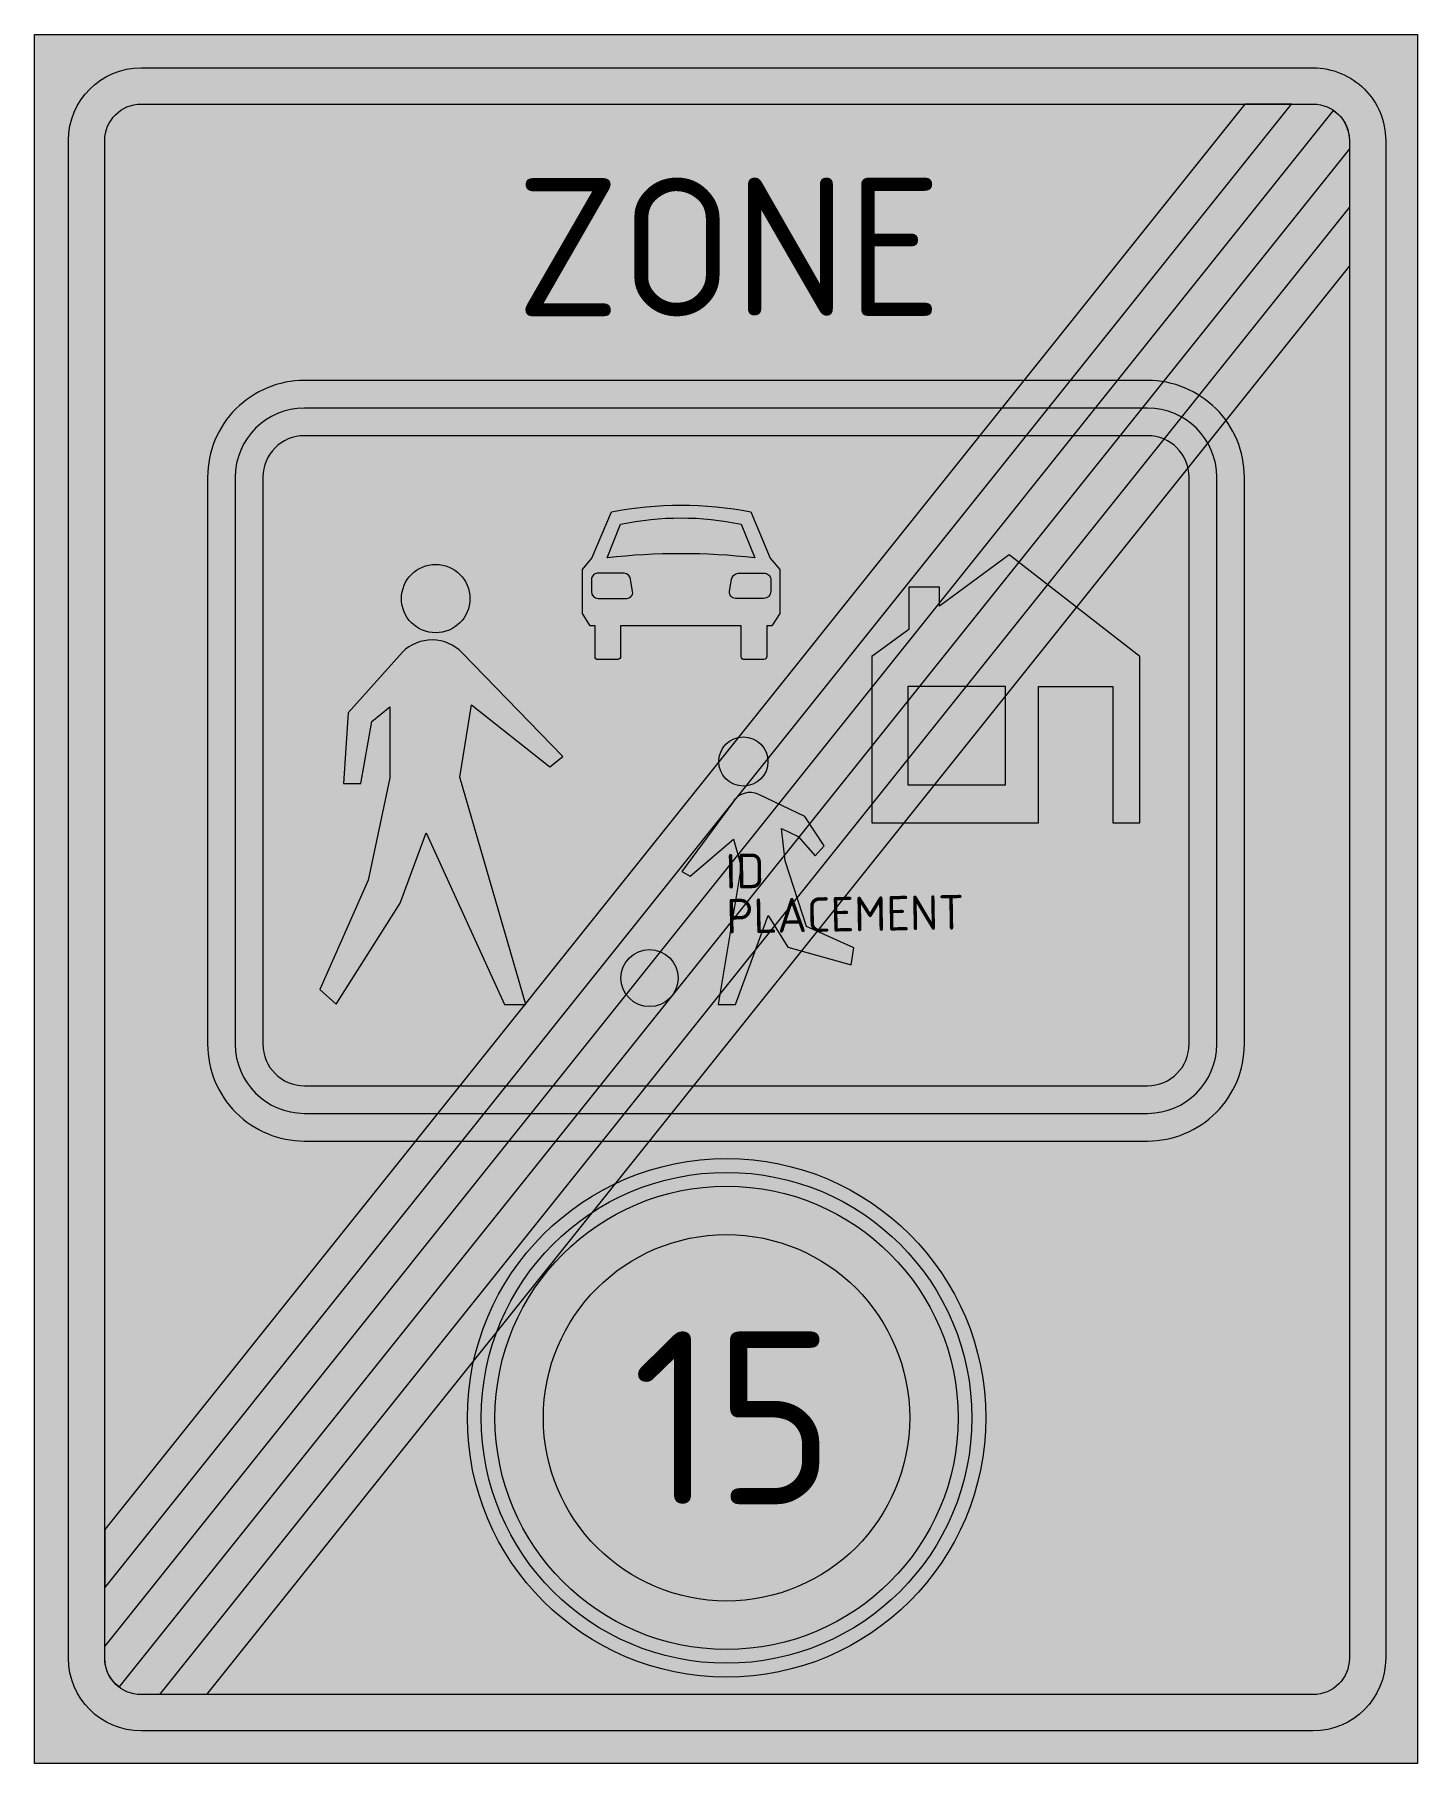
# Model space of a CAD drawing. Extents: x -5 to 5, y -6.3 to 6.3.
import ezdxf
from ezdxf.enums import TextEntityAlignment as Align

# ---------------------------------------------------------------- set-up
doc = ezdxf.new("R2010")
doc.units = 0
doc.styles.add('NLCS-ISO', font='NLCS-ISO.ttf', dxfattribs={"height": 0.25})
doc.styles.add('NLCS-RVV-M200-T25', font='NLCS-RVV.ttf')

msp = doc.modelspace()

# ---------------------------------------------------------------- hatches: boundary and pattern name
at = {"true_color": 0xf1f0ea}
h = msp.add_hatch(color=7, dxfattribs=at)
h.dxf.hatch_style = 1
h.paths.add_polyline_path([(5.001768961527112, 6.250889384204584), (-5.001768961527114, 6.250889384204584), (-5.001768961527114, 8.881784197001252e-16), (-4.756152544450599, 0), (-4.756152544450599, 5.485527994283396, -0.4142135623730949), (-4.2311525444506, 6.010527994283397), (4.247025125274812, 6.010527994283406, -0.4142135623730961), (4.77202512527481, 5.485527994283407), (4.772025125274808, 0), (5.001768961527114, 0)])
at = {"true_color": 0x2a292a}
h = msp.add_hatch(color=250, dxfattribs=at)
h.dxf.hatch_style = 1
h.paths.add_polyline_path([(-4.493652544450599, 5.485527994283398, -0.4142135623730969), (-4.2311525444506, 5.748027994283399), (4.247025125274812, 5.748027994283408, -0.4142135623730954), (4.509525125274811, 5.485527994283407), (4.509525125274809, 0), (4.77202512527481, 0), (4.772025125274808, 5.485527994283407, 0.4142135623730964), (4.247025125274812, 6.010527994283407), (-4.231152544450601, 6.010527994283397, 0.4142135623730949), (-4.756152544450599, 5.485527994283396), (-4.756152544450599, 0), (-4.493652544450599, 0)])
h = msp.add_hatch(color=250, dxfattribs=at)
h.dxf.hatch_style = 1
edge = h.paths.add_edge_path()
edge.add_line((-4.493652544450597, -5.40439625985604), (4.39410572173604, 5.702952804607825))
edge.add_arc((4.247025125274814, 5.485527994283407), 0.2624999999999983, -3.979039320256561e-13, 55.92296614211352, ccw=False)
edge.add_line((4.509525125274813, 5.485527994283405), (4.509525125274809, 5.424232791238669))
edge.add_line((4.509525125274809, 5.424232791238669), (-4.390997407085635, -5.699068232729271))
edge.add_arc((-4.2311525444506, -5.490847508762644), 0.2624999999999997, 180, 232.4876218789047, ccw=False)
edge.add_line((-4.493652544450599, -5.490847508762644), (-4.493652544450597, -5.40439625985604))
h = msp.add_hatch(color=250, dxfattribs=at)
h.dxf.hatch_style = 1
h.paths.add_polyline_path([(-4.493652544450599, -4.981432493954282), (4.091730933876278, 5.748027994283406), (3.753288368969613, 5.748027994283406), (-4.493652544450597, -4.558468728052523)])
at = {"true_color": 0xf1f0ea}
h = msp.add_hatch(color=7, dxfattribs=at)
h.dxf.hatch_style = 1
h.paths.add_polyline_path([(4.509525125274811, 5.485527994283405, 0.4142135623730952), (4.247025125274812, 5.748027994283406), (-4.231152544450602, 5.748027994283397, 0.4142135623730945), (-4.493652544450599, 5.485527994283398), (-4.493652544450599, -0.002659757239621641), (-3.75, -0.002659757239620753), (-3.75, 3.050000000000001, -0.4142135623730951), (-3.050000000000001, 3.75), (3.05, 3.75, -0.4142135623730958), (3.750000000000002, 3.050000000000001), (3.749999999999998, -0.002659757239620753), (4.509525125274811, -0.002659757239621641)])
at = {"true_color": 0x2a292a}
h = msp.add_hatch(color=250, dxfattribs=at)
h.dxf.hatch_style = 1
h.paths.add_polyline_path([(-4.095987445354437, -5.753347508762644), (4.509525125274813, 5.001269025336917), (4.509525125274813, 4.578305259435158), (-3.757544880447782, -5.753347508762644)])
at = {"true_color": 0x8e9291}
h = msp.add_hatch(color=252, dxfattribs=at)
h.dxf.hatch_style = 1
h.paths.add_polyline_path([(-3.75, 3.050000000000002), (-3.75, 1.000000000000001), (-3.55, 1), (-3.55, 3.050000000000001, -0.414213562373095), (-3.05, 3.550000000000001), (3.050000000000001, 3.550000000000001, -0.414213562373095), (3.550000000000001, 3.050000000000001), (3.550000000000001, 0.9999999999999999), (3.75, 0.9999999999999999), (3.75, 3.050000000000001, 0.4142135623730951), (3.05, 3.750000000000001), (-3.050000000000001, 3.750000000000001, 0.4142135623730948)])
at = {"true_color": 0xf1f0ea}
h = msp.add_hatch(color=7, dxfattribs=at)
h.dxf.hatch_style = 1
h.paths.add_polyline_path([(-3.55, 3.050000000000001), (-3.55, 1.000000000000001), (-3.35, 1), (-3.35, 3.050000000000001, -0.4142135623730949), (-3.05, 3.350000000000001), (3.05, 3.35, -0.4142135623730951), (3.35, 3.050000000000001), (3.350000000000001, 0.9999999999999999), (3.550000000000001, 0.9999999999999999), (3.550000000000001, 3.050000000000001, 0.414213562373095), (3.050000000000001, 3.550000000000001), (-3.05, 3.550000000000001, 0.414213562373095)])
at = {"true_color": 0x8e9291}
h = msp.add_hatch(color=252, dxfattribs=at)
h.dxf.hatch_style = 1
h.paths.add_polyline_path([(-2.169614439448847, 0.4776763404157637), (-2.356090179526436, -0.02962920992340445), (-2.821063027973966, -0.7607277135723721), (-2.937946184414093, -0.653802629997373), (-2.587364899030038, 0.1369681867019287), (-2.430740384218944, 0.8755381943557768), (-2.4307672736382, 1.390281140164746), (-2.562553771157054, 1.283343066450425), (-2.642101440709884, 0.8357416273641188), (-2.766436267689373, 0.8357351322944581), (-2.734144746224289, 1.345501516448039), (-2.341260376846821, 1.785672185691026, -0.2097034331784739), (-2.11236506555515, 1.872915280982339), (-2.110222095391467, 1.925142147714445, -0.4022526944883459), (-2.347503388877086, 2.172359217143808, -1), (-1.852653205238115, 2.172359217143808, -0.02537176992710871), (-1.853925759477594, 2.14729720795052), (-1.038248367408972, 2.06424905212098), (-1.038264994639305, 2.38254337603812), (-0.9711337363390147, 2.464607059435814), (-0.8294026899739069, 2.800322544376927, -0.04669139974490909), (-0.3246035342843712, 2.847591696639533), (-0.3246035342843712, 3.35), (-3.05, 3.350000000000001, 0.4142135623730948), (-3.35, 3.050000000000001), (-3.35, -1.05, 0.4142135623730949), (-3.05, -1.35), (-2.169614439448847, -1.35)])
h = msp.add_hatch(color=252, dxfattribs=at)
h.dxf.hatch_style = 1
h.paths.add_polyline_path([(3.35, 3.050000000000001, 0.4142135623730943), (3.050000000000001, 3.35), (-0.3246035342843712, 3.350000000000001), (-0.3246035342843712, 2.847591696639533, -0.04669139974490898), (0.1802005571929648, 2.800375284575147), (0.3194674340087982, 2.464674478554899), (0.3891065090647716, 2.382617939839545), (0.3891231362951046, 2.064323615922405), (1.055557047677197, 1.753521361159068), (1.321640314126509, 1.949983883387969), (1.321624336508857, 2.255842700928335), (1.545422977714289, 2.255854391842298), (1.545430251896311, 2.116605051925978), (2.047708087725399, 2.489635772142453), (2.992703365676005, 1.753622554851818), (2.992766238563468, 0.5500496923531738), (2.798796623231694, 0.5500395596639319), (2.798745051702014, 1.537271037425558), (2.26162021809368, 1.537242978809192), (2.26167178962336, 0.5500115010475656), (3.262132034355964, -1.262132034355965, 0.1989123673796583), (3.35, -1.05)])
at = {"true_color": 0xf1f0ea}
h = msp.add_hatch(color=7, dxfattribs=at)
h.dxf.hatch_style = 1
edge = h.paths.add_edge_path(flags=16)
edge.add_arc((-0.9283969288294234, 2.310120862952795), 0.04530469227802442, 84.27183765044863, 176.4551015370785)
edge.add_line((-0.973614937498672, 2.31292208311447), (-0.973610260710231, 2.223394531916999))
edge.add_arc((-0.923297844913531, 2.223977816268448), 0.05031579676338915, 180.6642144676129, 269.3534277726726)
edge.add_line((-0.9238656372809864, 2.17366522325475), (-0.7174706339665633, 2.173676005028102))
edge.add_arc((-0.7174728715393393, 2.216509760252233), 0.04283375528257534, 270.0029930477874, 369.2705361460268)
edge.add_line((-0.6751985812441568, 2.223410120507043), (-0.6901177709694277, 2.312936892592154))
edge.add_arc((-0.7401042998510761, 2.30460688704494), 0.05067585284977909, 9.461114839450124, 86.91026982475263)
edge.add_line((-0.7373728798883139, 2.35520907481424), (-0.9238751203575477, 2.355199332209748))
edge = h.paths.add_edge_path(flags=16)
edge.add_arc((0.2792358919526912, 2.310183947926545), 0.04530469227802388, 3.550884558497728, 95.73414844512689, ccw=False)
edge.add_line((0.3244536077118578, 2.312989892318305), (0.3244582845002988, 2.223462341120833))
edge.add_arc((0.2741458080383472, 2.224040368974961), 0.05031579676338813, 270.6525583229034, 359.3417716279638, ccw=False)
edge.add_line((0.2747188569153556, 2.173727835557142), (0.06832385360093163, 2.17371705378379))
edge.add_arc((0.06832161602815479, 2.216550809007921), 0.04283375528257534, 170.7354499495497, 270.00299304778855, ccw=False)
edge.add_line((0.02604660503422451, 2.22344675253079), (0.04095644118261443, 2.312975082840621))
edge.add_arc((0.09094384008608003, 2.304650299785297), 0.05067585284977859, 93.09571627082471, 170.5448712561271, ccw=False)
edge.add_line((0.08820713336955865, 2.355252201907649), (0.2747093738387933, 2.355261944512141))
edge = h.paths.add_edge_path(flags=16)
edge.add_arc((-0.3255850235564113, -2.285254906507099), 4.782224113196658, 83.59911419872202, 96.40687189685454)
edge.add_line((-0.8592244273704264, 2.467102030375544), (-0.7622624681814845, 2.710798500242217))
edge.add_arc((-0.3257360500369266, 0.6058382308268956), 2.149747205965189, 78.29006329254321, 101.71592280303338, ccw=False)
edge.add_line((0.110570445629123, 2.710844095758096), (0.20755786498371, 2.467157757523526))
edge = h.paths.add_edge_path()
edge.add_line((0.294622011977717, 1.974791127879994), (0.2946335728634288, 1.75348161162874))
edge.add_arc((0.2720959564936818, 1.753480434296598), 0.0225376164004981, -83.25765440080812, 0.002993047788095282, ccw=False)
edge.add_line((0.2747419792153503, 1.731098684660512), (0.1330035143448507, 1.731091280450241))
edge.add_arc((0.13300234514774, 1.753473168249609), 0.02238188782990647, 180.0029930477874, 270.00299304778935, ccw=False)
edge.add_line((0.1106204573483724, 1.753471999052499), (0.1106088964626606, 1.974781515303753))
edge.add_line((0.1106088964626606, 1.974781515303752), (-0.7622240173479469, 1.974735919787873))
edge.add_line((-0.7622240173479469, 1.974735919787873), (-0.762212456462235, 1.75342640353662))
edge.add_arc((-0.7847500728319821, 1.753425226204476), 0.0225376164004981, -83.25765440080568, 0.0029930477895163676, ccw=False)
edge.add_line((-0.7821040501103127, 1.731043476568391), (-0.9263316399349923, 1.73103594232987))
edge.add_arc((-0.9263326863341765, 1.751067114926126), 0.02003117262358771, 173.2636404963818, 270.00299304779077, ccw=False)
edge.add_line((-0.9462255719772905, 1.753416790960378), (-0.9462371328630024, 1.974726307211631))
edge.add_line((-0.9462371328630024, 1.974726307211631), (-0.9835335335992008, 1.974724358902161))
edge.add_line((-0.9835335335992008, 1.974724358902161), (-1.038248367408972, 2.064249052120981))
edge.add_line((-1.038248367408972, 2.064249052120981), (-1.038264994639305, 2.382543376038121))
edge.add_line((-1.038264994639305, 2.382543376038121), (-0.9711337363390147, 2.464607059435814))
edge.add_line((-0.9711337363390147, 2.464607059435814), (-0.8294026899739055, 2.800322544376928))
edge.add_arc((-0.3244614145953539, 0.1270008691411492), 2.720590831210446, 79.3098785949216, 100.69610750065488, ccw=False)
edge.add_line((0.1802005571929648, 2.800375284575148), (0.3194674340087973, 2.464674478554898))
edge.add_line((0.3194674340087973, 2.464674478554898), (0.3891065090647716, 2.382617939839545))
edge.add_line((0.3891065090647716, 2.382617939839545), (0.3891231362951046, 2.064323615922405))
edge.add_line((0.3891231362951046, 2.064323615922405), (0.3319184127139145, 1.974793076189465))
edge.add_line((0.3319184127139145, 1.974793076189465), (0.294622011977717, 1.974791127879994))
at = {"true_color": 0x8e9291}
h = msp.add_hatch(color=252, dxfattribs=at)
h.dxf.hatch_style = 1
edge = h.paths.add_edge_path()
edge.add_arc((-0.3255850235564113, -2.285254906507099), 4.782224113196658, 83.59911419872202, 96.40687189685454)
edge.add_line((-0.8592244273704264, 2.467102030375544), (-0.7622624681814845, 2.710798500242217))
edge.add_arc((-0.3257360500369266, 0.6058382308268956), 2.149747205965189, 78.29006329254321, 101.71592280303338, ccw=False)
edge.add_line((0.110570445629123, 2.710844095758096), (0.20755786498371, 2.467157757523526))
at = {"true_color": 0xf1f0ea}
h = msp.add_hatch(color=7, dxfattribs=at)
h.dxf.hatch_style = 1
edge = h.paths.add_edge_path()
edge.add_arc((-2.1000782970576, 2.172359217143808), 0.2474250918194854, 0, 360)
h = msp.add_hatch(color=7, dxfattribs=at)
h.dxf.hatch_style = 1
h.paths.add_polyline_path([(2.047708087725399, 2.489635772142453), (1.545430251896311, 2.116605051925978), (1.545422977714289, 2.255854391842298), (1.321624336508856, 2.255842700928335), (1.321640314126509, 1.949983883387969), (1.055557047677198, 1.753521361159068), (1.314194502810676, 1.537193486674372), (2.022907063951418, 1.537230508782869), (2.022944216088165, 0.8260288226879496), (2.26167178962336, 0.5500115010475656), (2.261620218093681, 1.537242978809192), (2.798745051702014, 1.537271037425557), (2.798796623231694, 0.5500395596639315), (2.992766238563467, 0.5500496923531738), (2.992703365676005, 1.753622554851818)])
at = {"true_color": 0x8e9291}
h = msp.add_hatch(color=252, dxfattribs=at)
h.dxf.hatch_style = 1
edge = h.paths.add_edge_path()
edge.add_arc((-0.9283969288294234, 2.310120862952795), 0.04530469227802442, 84.27183765044863, 176.4551015370785)
edge.add_line((-0.973614937498672, 2.31292208311447), (-0.973610260710231, 2.223394531916999))
edge.add_arc((-0.923297844913531, 2.223977816268448), 0.05031579676338915, 180.6642144676129, 269.3534277726726)
edge.add_line((-0.9238656372809864, 2.17366522325475), (-0.7174706339665633, 2.173676005028102))
edge.add_arc((-0.7174728715393393, 2.216509760252233), 0.04283375528257534, 270.0029930477874, 369.2705361460268)
edge.add_line((-0.6751985812441568, 2.223410120507043), (-0.6901177709694277, 2.312936892592154))
edge.add_arc((-0.7401042998510761, 2.30460688704494), 0.05067585284977909, 9.461114839450124, 86.91026982475263)
edge.add_line((-0.7373728798883139, 2.35520907481424), (-0.9238751203575477, 2.355199332209748))
h = msp.add_hatch(color=252, dxfattribs=at)
h.dxf.hatch_style = 1
edge = h.paths.add_edge_path()
edge.add_arc((0.2792358919526912, 2.310183947926545), 0.04530469227802388, 3.550884558497728, 95.73414844512689, ccw=False)
edge.add_line((0.3244536077118578, 2.312989892318305), (0.3244582845002988, 2.223462341120833))
edge.add_arc((0.2741458080383472, 2.224040368974961), 0.05031579676338813, 270.6525583229034, 359.3417716279638, ccw=False)
edge.add_line((0.2747188569153556, 2.173727835557142), (0.06832385360093163, 2.17371705378379))
edge.add_arc((0.06832161602815479, 2.216550809007921), 0.04283375528257534, 170.7354499495497, 270.00299304778855, ccw=False)
edge.add_line((0.02604660503422451, 2.22344675253079), (0.04095644118261443, 2.312975082840621))
edge.add_arc((0.09094384008608003, 2.304650299785297), 0.05067585284977859, 93.09571627082471, 170.5448712561271, ccw=False)
edge.add_line((0.08820713336955865, 2.355252201907649), (0.2747093738387933, 2.355261944512141))
h = msp.add_hatch(color=252, dxfattribs=at)
h.dxf.hatch_style = 1
edge = h.paths.add_edge_path()
edge.add_arc((0.1740967148527135, 0.6214328910625632), 0.1485120804233148, 94.79286489953631, 149.5877184370793, ccw=False)
edge.add_line((0.1616879738453205, 0.7694256651370853), (0.1538287979252542, 0.8182527865030379))
edge.add_arc((0.1255746550656904, 0.9937888066311172), 0.1777953625692585, 180, 279.1438569363068, ccw=False)
edge.add_arc((0.1255746550656909, 0.9937888066311172), 0.1777953625692585, 114.70898872087139, 180, ccw=False)
edge.add_line((0.05125448704217161, 1.155305689885129), (-0.3258075604426431, 1.974758717545813))
edge.add_line((-0.3258075604426431, 1.974758717545813), (-0.7622240173479469, 1.974735919787873))
edge.add_line((-0.7622240173479469, 1.974735919787873), (-0.762212456462235, 1.75342640353662))
edge.add_arc((-0.7847500728319816, 1.753425226204476), 0.02253761640049788, -83.25765440080772, 0.00299304778889109, ccw=False)
edge.add_line((-0.7821040501103131, 1.731043476568391), (-0.9263316399349923, 1.731035942329869))
edge.add_arc((-0.9263326863341756, 1.751067114926126), 0.02003117262358749, 173.2636404963813, 270.00299304778883, ccw=False)
edge.add_line((-0.9462255719772901, 1.753416790960378), (-0.9462371328630024, 1.974726307211631))
edge.add_line((-0.9462371328630024, 1.974726307211631), (-0.9835335335992008, 1.974724358902161))
edge.add_line((-0.9835335335992008, 1.974724358902161), (-1.038248367408972, 2.06424905212098))
edge.add_line((-1.038248367408972, 2.06424905212098), (-1.853925759477594, 2.14729720795052))
edge.add_arc((-2.1000782970576, 2.172359217143808), 0.2474250918194855, 267.65036050509, 354.18646588592935, ccw=False)
edge.add_line((-2.110222095391467, 1.925142147714444), (-2.112365065555151, 1.872915280982339))
edge.add_arc((-2.127378805548393, 1.568413981188363), 0.3048712088157978, 44.13633049627401, 87.17726045664227, ccw=False)
edge.add_line((-1.908577347316288, 1.780716538498231), (-1.179942911778583, 1.029777505855843))
edge.add_line((-1.179942911778583, 1.029777505855843), (-1.274424578948657, 0.9551696502015239))
edge.add_line((-1.274424578948657, 0.9551696502015238), (-1.841422187075073, 1.405226439668343))
edge.add_line((-1.841422187075072, 1.405226439668343), (-1.92594407883193, 0.8805225773107166))
edge.add_line((-1.92594407883193, 0.8805225773107165), (-1.448411669657092, -0.7631451332323472))
edge.add_line((-1.448411669657092, -0.7631451332323475), (-0.7550343584286612, -0.614798460697097))
edge.add_arc((-0.5532068707081086, -0.5716178781417652), 0.2063950035960355, 180.0000000000001, 192.0762543894515, ccw=False)
edge.add_arc((-0.553206870708109, -0.5716178781417655), 0.2063950035960352, 0, 180, ccw=False)
edge.add_arc((-0.5532068707081095, -0.5716178781417659), 0.2063950035960357, -21.05419984049712, 1.1368683772161603e-13, ccw=False)
edge.add_line((-0.3605905901123041, -0.645765473914289), (-0.05585756012915777, -0.763072388240713))
edge.add_line((-0.05585756012915777, -0.763072388240713), (0.110699826909348, 0.2341040559850164))
edge.add_line((0.1106998269093484, 0.2341040559850164), (0.05350027163936089, 0.4330286969585714))
edge.add_line((0.05350027163936044, 0.4330286969585714), (-0.2598118914553611, 0.1644499124519997))
edge.add_line((-0.2598118914553611, 0.1644499124519997), (-0.3195021166662704, 0.199254070198868))
edge.add_line((-0.3195021166662704, 0.199254070198868), (0.04601912752513915, 0.6966124737696296))
h = msp.add_hatch(color=252, dxfattribs=at)
h.dxf.hatch_style = 1
h.paths.add_polyline_path([(2.26167178962336, 0.550011501047566), (1.05561992056466, 0.5499484986604236), (1.055557047677198, 1.753521361159067), (0.3891231362951046, 2.064323615922405), (0.3319184127139145, 1.974793076189464), (0.2946220119777161, 1.974791127879993), (0.2946335728634288, 1.75348161162874, -0.3801672048467058), (0.2747419792153512, 1.731098684660512), (0.1330035143448507, 1.731091280450241, -0.4142135623730953), (0.1106204573483724, 1.753471999052498), (0.1106088964626606, 1.974781515303753), (-0.3258075604426436, 1.974758717545813), (0.05125448704217161, 1.155305689885129, -0.5469679789634014), (0.3033700176349496, 0.9937888066311172, -0.3682065176316296), (0.1538287979252542, 0.8182527865030379), (0.1616879738453205, 0.7694256651370853, -0.1327135660622187), (0.2379067741128669, 0.7555377543930061), (0.5707237689951254, 0.5971760690759441), (0.7099842807695493, 0.3833209650810042), (0.6453315089163159, 0.3112139109997066), (0.5209892777265539, 0.452945880800545), (0.4016297131770923, 0.51012880936877), (0.429002060854641, 0.276395334388475), (0.5831907247893255, -0.1985540324357341), (0.9238851092514775, -0.3527203251211156), (0.90648796643013, -0.4770560612412157), (0.4464383041222062, -0.347767016322542), (0.3046878882812445, -0.1189975294190223), (0.4074256551155697, -1.35), (3.05, -1.35, 0.1989123673796576), (3.262132034355964, -1.262132034355964)])
at = {"true_color": 0xf1f0ea}
h = msp.add_hatch(color=7, dxfattribs=at)
h.dxf.hatch_style = 1
edge = h.paths.add_edge_path()
edge.add_line((-1.448411669657092, -0.7631451332323475), (-1.92594407883193, 0.8805225773107165))
edge.add_line((-1.92594407883193, 0.880522577310716), (-1.841422187075072, 1.405226439668343))
edge.add_line((-1.841422187075072, 1.405226439668343), (-1.274424578948657, 0.9551696502015243))
edge.add_line((-1.274424578948657, 0.9551696502015238), (-1.179942911778583, 1.029777505855843))
edge.add_line((-1.179942911778583, 1.029777505855843), (-1.908577347316287, 1.780716538498231))
edge.add_arc((-2.127378805548393, 1.568413981188364), 0.3048712088157966, 44.13633049627379, 134.5512757418138)
edge.add_line((-2.341260376846822, 1.785672185691025), (-2.734144746224289, 1.345501516448038))
edge.add_line((-2.734144746224289, 1.345501516448038), (-2.766436267689373, 0.8357351322944577))
edge.add_line((-2.766436267689373, 0.8357351322944576), (-2.642101440709884, 0.8357416273641184))
edge.add_line((-2.642101440709884, 0.8357416273641188), (-2.562553771157054, 1.283343066450425))
edge.add_line((-2.562553771157054, 1.283343066450425), (-2.4307672736382, 1.390281140164746))
edge.add_line((-2.4307672736382, 1.390281140164746), (-2.430740384218944, 0.8755381943557783))
edge.add_line((-2.430740384218944, 0.8755381943557782), (-2.587364899030038, 0.1369681867019298))
edge.add_line((-2.587364899030038, 0.1369681867019298), (-2.937946184414093, -0.6538026299973733))
edge.add_line((-2.937946184414093, -0.6538026299973733), (-2.821063027973966, -0.7607277135723723))
edge.add_line((-2.821063027973966, -0.7607277135723723), (-2.356090179526436, -0.02962920992340357))
edge.add_line((-2.356090179526436, -0.02962920992340357), (-2.169614439448847, 0.4776763404157637))
edge.add_line((-2.169614439448847, 0.4776763404157637), (-1.602585640904365, -0.7631531870552987))
edge.add_line((-1.602585640904365, -0.7631531870552987), (-1.448411669657092, -0.7631451332323475))
h = msp.add_hatch(color=7, dxfattribs=at)
h.dxf.hatch_style = 1
h.paths.add_polyline_path([(1.314194502810676, 1.537193486674372), (1.055557047677198, 1.753521361159068), (1.05561992056466, 0.5499484986604241), (2.26167178962336, 0.550011501047566), (2.022944216088165, 0.8260288226879496), (1.314231654947424, 0.8259918005794525)])
at = {"true_color": 0x8e9291}
h = msp.add_hatch(color=252, dxfattribs=at)
h.dxf.hatch_style = 1
h.paths.add_polyline_path([(2.022944216088165, 0.8260288226879496), (2.022907063951418, 1.537230508782869), (1.314194502810676, 1.537193486674372), (1.314231654947424, 0.8259918005794525)])
at = {"true_color": 0xf1f0ea}
h = msp.add_hatch(color=7, dxfattribs=at)
h.dxf.hatch_style = 1
edge = h.paths.add_edge_path()
edge.add_arc((0.1255746550656904, 0.9937888066311172), 0.1777953625692586, 0, 360)
at = {"true_color": 0x8e9291}
h = msp.add_hatch(color=252, dxfattribs=at)
h.dxf.hatch_style = 1
h.paths.add_polyline_path([(-3.75, 1.000000000000001), (-3.75, -1.05, 0.4142135623730949), (-3.050000000000001, -1.75), (3.050000000000001, -1.75, 0.4142135623730951), (3.75, -1.050000000000001), (3.750000000000001, 0.9999999999999999), (3.550000000000001, 0.9999999999999999), (3.549999999999999, -1.050000000000002, -0.4142135623730951), (3.05, -1.55), (-3.05, -1.55, -0.4142135623730951), (-3.55, -1.05), (-3.55, 1)])
at = {"true_color": 0xf1f0ea}
h = msp.add_hatch(color=7, dxfattribs=at)
h.dxf.hatch_style = 1
h.paths.add_polyline_path([(-3.55, 1), (-3.55, -1.05, 0.4142135623730951), (-3.05, -1.55), (3.05, -1.55, 0.4142135623730951), (3.549999999999999, -1.050000000000001), (3.55, 0.9999999999999999), (3.35, 0.9999999999999999), (3.35, -1.05, -0.4142135623730949), (3.05, -1.35), (-3.05, -1.35, -0.4142135623730951), (-3.35, -1.05), (-3.35, 1.000000000000001)])
h = msp.add_hatch(color=7, dxfattribs=at)
h.dxf.hatch_style = 1
edge = h.paths.add_edge_path()
edge.add_line((0.9238851092514775, -0.3527203251211154), (0.5831907247893255, -0.1985540324357341))
edge.add_line((0.5831907247893255, -0.1985540324357341), (0.429002060854641, 0.2763953343884763))
edge.add_line((0.429002060854641, 0.2763953343884763), (0.4016297131770923, 0.51012880936877))
edge.add_line((0.4016297131770923, 0.51012880936877), (0.520989277726553, 0.4529458808005454))
edge.add_line((0.520989277726553, 0.452945880800545), (0.645331508916315, 0.3112139109997066))
edge.add_line((0.6453315089163159, 0.3112139109997066), (0.7099842807695493, 0.3833209650810042))
edge.add_line((0.7099842807695493, 0.3833209650810042), (0.5707237689951263, 0.5971760690759432))
edge.add_line((0.5707237689951254, 0.5971760690759437), (0.2379067741128664, 0.7555377543930065))
edge.add_arc((0.1740967148527135, 0.6214328910625632), 0.1485120804233147, 64.55386188416132, 149.5877184370789)
edge.add_line((0.04601912752513959, 0.6966124737696305), (-0.3195021166662704, 0.199254070198868))
edge.add_line((-0.3195021166662704, 0.1992540701988682), (-0.2598118914553611, 0.1644499124519999))
edge.add_line((-0.2598118914553611, 0.1644499124519997), (0.05350027163936044, 0.4330286969585714))
edge.add_line((0.05350027163936044, 0.4330286969585714), (0.1106998269093484, 0.2341040559850164))
edge.add_line((0.1106998269093484, 0.2341040559850164), (-0.05585756012915688, -0.7630723882407132))
edge.add_line((-0.05585756012915732, -0.7630723882407132), (0.06847726685033173, -0.763065893171052))
edge.add_line((0.06847726685033217, -0.763065893171052), (0.3046878882812445, -0.1189975294190223))
edge.add_line((0.3046878882812436, -0.1189975294190223), (0.4464383041222053, -0.347767016322542))
edge.add_line((0.4464383041222062, -0.347767016322542), (0.90648796643013, -0.4770560612412157))
edge.add_line((0.90648796643013, -0.4770560612412157), (0.9238851092514775, -0.3527203251211154))
at = {"true_color": 0x8e9291}
h = msp.add_hatch(color=252, dxfattribs=at)
h.dxf.hatch_style = 1
h.paths.add_polyline_path([(0.3046878882812445, -0.1189975294190223), (0.06847726685033173, -0.763065893171052), (-0.05585756012915688, -0.7630723882407132), (-0.3605905901123041, -0.6457654739142887, -0.7458491788772366), (-0.7550343584286612, -0.614798460697097), (-1.448411669657092, -0.7631451332323475), (-1.602585640904365, -0.7631531870552987), (-2.169614439448846, 0.4776763404157637), (-2.169614439448846, -1.35), (0.4074256551155697, -1.35)])
at = {"true_color": 0xf1f0ea}
h = msp.add_hatch(color=7, dxfattribs=at)
h.dxf.hatch_style = 1
h.paths.add_polyline_path([(5.001768961527114, 0), (4.772025125274808, 0), (4.77202512527481, -5.490847508762636, -0.4142135623730947), (4.247025125274812, -6.015847508762636), (-4.231152544450599, -6.015847508762644, -0.4142135623730952), (-4.756152544450599, -5.490847508762644), (-4.756152544450599, 0), (-5.001768961527114, 8.881784197001252e-16), (-5.001768961527114, -6.250889384204585), (5.001768961527116, -6.250889384204584)])
at = {"true_color": 0x2a292a}
h = msp.add_hatch(color=250, dxfattribs=at)
h.dxf.hatch_style = 1
h.paths.add_polyline_path([(-4.493652544450599, 0), (-4.756152544450599, -8.881784197001252e-16), (-4.756152544450599, -5.490847508762644, 0.4142135623730955), (-4.231152544450599, -6.015847508762644), (4.247025125274812, -6.015847508762636, 0.4142135623730949), (4.77202512527481, -5.490847508762636), (4.77202512527481, 0), (4.509525125274813, 8.881784197001252e-16), (4.509525125274811, -5.490847508762637, -0.4142135623730957), (4.247025125274812, -5.753347508762635), (-4.2311525444506, -5.753347508762644, -0.4142135623730954), (-4.493652544450599, -5.490847508762644)])
at = {"true_color": 0xf1f0ea}
h = msp.add_hatch(color=7, dxfattribs=at)
h.dxf.hatch_style = 1
h.paths.add_polyline_path([(4.509525125274811, -0.002659757239621641), (3.749999999999998, -0.002659757239621641), (3.749999999999998, -1.050000000000001, -0.4142135623730955), (3.049999999999999, -1.75), (-3.05, -1.75, -0.4142135623730951), (-3.75, -1.05), (-3.75, -0.002659757239621641), (-4.493652544450599, -0.002659757239621641), (-4.493652544450599, -5.490847508762645, 0.4142135623730954), (-4.231152544450599, -5.753347508762644), (4.247025125274812, -5.753347508762635, 0.4142135623730939), (4.509525125274811, -5.490847508762637)])
h.paths.add_polyline_path([(-1.871031854793948, -3.75167375438132, -1), (1.878968145206052, -3.75167375438132, -1)], flags=16)
h.paths.add_polyline_path([(-1.771031854793948, -3.75167375438132, -1), (1.778968145206052, -3.75167375438132, -1)], flags=0)
h.paths.add_polyline_path([(-1.671031854793948, -3.75167375438132, -1), (1.678968145206052, -3.75167375438132, -1)], flags=0)
h.paths.add_polyline_path([(-1.321031854793948, -3.75167375438132, -1), (1.328968145206051, -3.75167375438132, -1)], flags=0)
h.paths.add_polyline_path([(-1.186009988904734, -4.716506115897355), (1.29394627931684, -4.716506115897355), (1.29394627931684, -2.808707282078113), (-1.186009988904734, -2.808707282078113)], flags=8)
h = msp.add_hatch(color=7, dxfattribs=at)
h.dxf.hatch_style = 1
edge = h.paths.add_edge_path()
edge.add_arc((-0.553206870708109, -0.5716178781417655), 0.2063950035960353, 0, 360)
at = {"true_color": 0x8e9291}
h = msp.add_hatch(color=252, dxfattribs=at)
h.dxf.hatch_style = 1
h.paths.add_polyline_path([(-1.871031854793948, -3.75167375438132), (-1.771031854793948, -3.75167375438132, -1), (1.778968145206052, -3.75167375438132), (1.878968145206052, -3.75167375438132, 1)])
at = {"true_color": 0xf1f0ea}
h = msp.add_hatch(color=7, dxfattribs=at)
h.dxf.hatch_style = 1
h.paths.add_polyline_path([(-1.771031854793948, -3.75167375438132), (-1.671031854793949, -3.75167375438132, -1), (1.678968145206053, -3.75167375438132), (1.778968145206052, -3.75167375438132, 1)])
at = {"true_color": 0x8e9291}
h = msp.add_hatch(color=252, dxfattribs=at)
h.dxf.hatch_style = 1
h.paths.add_polyline_path([(-1.671031854793949, -3.75167375438132), (-1.321031854793947, -3.75167375438132, -1), (1.328968145206051, -3.75167375438132), (1.678968145206053, -3.75167375438132, 1)])
at = {"true_color": 0xf1f0ea}
h = msp.add_hatch(color=7, dxfattribs=at)
h.dxf.hatch_style = 1
h.paths.add_polyline_path([(-1.321031854793947, -3.75167375438132), (1.328968145206051, -3.75167375438132, 1)])
at = {"true_color": 0x8e9291}
h = msp.add_hatch(color=252, dxfattribs=at)
h.dxf.hatch_style = 1
h.paths.add_polyline_path([(1.878968145206052, -3.75167375438132), (1.778968145206052, -3.75167375438132, -1), (-1.771031854793948, -3.75167375438132), (-1.871031854793948, -3.75167375438132, 1)])
at = {"true_color": 0xf1f0ea}
h = msp.add_hatch(color=7, dxfattribs=at)
h.dxf.hatch_style = 1
h.paths.add_polyline_path([(1.778968145206052, -3.75167375438132), (1.678968145206053, -3.75167375438132, -1), (-1.671031854793949, -3.75167375438132), (-1.771031854793948, -3.75167375438132, 1)])
at = {"true_color": 0x8e9291}
h = msp.add_hatch(color=252, dxfattribs=at)
h.dxf.hatch_style = 1
h.paths.add_polyline_path([(1.678968145206053, -3.75167375438132), (1.328968145206051, -3.75167375438132, -1), (-1.321031854793947, -3.75167375438132), (-1.671031854793949, -3.75167375438132, 1)])
at = {"true_color": 0xf1f0ea}
h = msp.add_hatch(color=7, dxfattribs=at)
h.dxf.hatch_style = 1
h.paths.add_polyline_path([(1.328968145206051, -3.75167375438132), (-1.321031854793947, -3.75167375438132, 1)])

# ---------------------------------------------------------------- linework, layer by layer
at = {"color": 250, "lineweight": 0, "true_color": 0x2a292a}
for points in [[(-5.001768961527114, 6.250889384204584), (5.001768961527114, 6.250889384204584), (5.001768961527114, -6.250889384204584), (-5.001768961527114, -6.250889384204584)], [(-4.493652544450599, -4.981432493954282), (4.091730933876278, 5.748027994283406), (3.753288368969613, 5.748027994283406), (-4.493652544450597, -4.558468728052523)], [(-4.095987445354437, -5.753347508762644), (4.509525125274813, 5.001269025336917), (4.509525125274813, 4.578305259435158), (-3.757544880447782, -5.753347508762644)]]:
    msp.add_lwpolyline(points, close=True, dxfattribs=at)
for points in [[(-4.231152544450599, 6.010527994283397), (4.247025125274812, 6.010527994283406, -0.4142135623730963), (4.772025125274808, 5.485527994283405), (4.77202512527481, -5.490847508762638, -0.4142135623730948), (4.24702512527481, -6.015847508762636), (-4.2311525444506, -6.015847508762644, -0.4142135623730947), (-4.756152544450599, -5.490847508762644), (-4.756152544450599, 5.4855279942834, -0.4142135623730945)], [(-4.2311525444506, 5.748027994283397), (4.247025125274812, 5.748027994283406, -0.4142135623730953), (4.509525125274811, 5.485527994283405), (4.509525125274811, -5.490847508762638, -0.4142135623730948), (4.247025125274812, -5.753347508762635), (-4.2311525444506, -5.753347508762644, -0.4142135623730953), (-4.493652544450599, -5.490847508762644), (-4.493652544450599, 5.4855279942834, -0.4142135623730948)], [(-4.493652544450597, -5.40439625985604), (4.39410572173604, 5.702952804607825, -0.2489710141926748), (4.509525125274813, 5.485527994283405), (4.509525125274809, 5.424232791238669), (-4.390997407085635, -5.699068232729272, -0.2331103517981672), (-4.493652544450599, -5.490847508762644)]]:
    msp.add_lwpolyline(points, format="xyb", close=True, dxfattribs=at)
at = {"color": 252, "lineweight": 0, "true_color": 0x8e9291}
msp.add_lwpolyline([(3.749999999999999, -1.050000000000001), (3.750000000000001, 3.049999999999999, 0.4142135623730953), (3.050000000000001, 3.750000000000001), (-3.05, 3.750000000000001, 0.4142135623730953), (-3.75, 3.050000000000002), (-3.75, -1.049999999999999, 0.4142135623730953), (-3.050000000000001, -1.75), (3.05, -1.75, 0.4142135623730952)], format="xyb", close=True, dxfattribs=at)
at = {"color": 7, "lineweight": 0, "true_color": 0xf1f0ea}
for points in [[(3.55, -1.05), (3.55, 3.050000000000001, 0.414213562373095), (3.05, 3.550000000000001), (-3.05, 3.550000000000001, 0.414213562373095), (-3.55, 3.050000000000001), (-3.55, -1.05, 0.414213562373095), (-3.05, -1.55), (3.05, -1.55, 0.414213562373095)], [(3.349999999999999, -1.05), (3.350000000000001, 3.050000000000001, 0.4142135623730948), (3.05, 3.35), (-3.05, 3.350000000000001, 0.4142135623730948), (-3.35, 3.050000000000001), (-3.35, -1.05, 0.4142135623730948), (-3.05, -1.35), (3.05, -1.35, 0.4142135623730943)], [(0.294622011977717, 1.974791127879994), (0.2946335728634288, 1.75348161162874, -0.3801672048467132), (0.2747419792153503, 1.731098684660512), (0.1330035143448502, 1.731091280450241, -0.414213562373101), (0.1106204573483724, 1.753471999052498), (0.1106088964626606, 1.974781515303752), (-0.7622240173479469, 1.974735919787873), (-0.762212456462235, 1.753426403536619, -0.3801672048467071), (-0.7821040501103131, 1.731043476568391), (-0.9263316399349923, 1.73103594232987, -0.4490997851395512), (-0.9462255719772901, 1.753416790960378), (-0.9462371328630024, 1.974726307211631), (-0.9835335335992008, 1.974724358902161), (-1.038248367408972, 2.06424905212098), (-1.038264994639305, 2.38254337603812), (-0.9711337363390142, 2.464607059435814), (-0.829402689973906, 2.800322544376927, -0.09358682689673829), (0.1802005571929648, 2.800375284575148), (0.3194674340087973, 2.464674478554898), (0.3891065090647716, 2.382617939839545), (0.3891231362951046, 2.064323615922405), (0.3319184127139145, 1.974793076189464)], [(0.20755786498371, 2.467157757523525, 0.05594263502284755), (-0.8592244273704264, 2.467102030375544), (-0.7622624681814845, 2.710798500242217, -0.1025720619615798), (0.110570445629123, 2.710844095758096)], [(-0.9238751203575477, 2.355199332209748, 0.425418854549382), (-0.973614937498672, 2.31292208311447), (-0.973610260710231, 2.223394531917, 0.4075286489686502), (-0.9238656372809859, 2.173665223254749), (-0.7174706339665633, 2.173676005028101, 0.4624225531555034), (-0.6751985812441572, 2.223410120507043), (-0.6901177709694277, 2.312936892592154, 0.3514159521448071), (-0.7373728798883135, 2.35520907481424)], [(0.2747093738387933, 2.355261944512141, -0.425418854549382), (0.3244536077118578, 2.312989892318305), (0.3244582845002988, 2.223462341120833, -0.4075286489686502), (0.2747188569153556, 2.173727835557141), (0.06832385360093207, 2.173717053783789, -0.4624225531555034), (0.02604660503422496, 2.22344675253079), (0.04095644118261399, 2.312975082840621, -0.3514159521448071), (0.0882071333695591, 2.355252201907649)], [(-1.448411669657092, -0.7631451332323475), (-1.92594407883193, 0.880522577310716), (-1.841422187075072, 1.405226439668343), (-1.274424578948657, 0.9551696502015238), (-1.179942911778583, 1.029777505855843), (-1.908577347316287, 1.780716538498231, 0.4163363364409517), (-2.341260376846822, 1.785672185691025), (-2.734144746224289, 1.345501516448038), (-2.766436267689373, 0.8357351322944576), (-2.642101440709884, 0.8357416273641188), (-2.562553771157054, 1.283343066450425), (-2.4307672736382, 1.390281140164746), (-2.430740384218944, 0.8755381943557782), (-2.587364899030038, 0.1369681867019298), (-2.937946184414093, -0.6538026299973733), (-2.821063027973966, -0.7607277135723723), (-2.356090179526436, -0.02962920992340357), (-2.169614439448847, 0.4776763404157637), (-1.602585640904365, -0.7631531870552987)], [(0.9238851092514775, -0.3527203251211154), (0.5831907247893255, -0.1985540324357341), (0.429002060854641, 0.2763953343884763), (0.4016297131770923, 0.51012880936877), (0.520989277726553, 0.452945880800545), (0.6453315089163159, 0.3112139109997066), (0.7099842807695493, 0.3833209650810042), (0.5707237689951254, 0.5971760690759437), (0.2379067741128669, 0.7555377543930061, 0.3890488089794131), (0.04601912752513959, 0.6966124737696305), (-0.3195021166662704, 0.1992540701988682), (-0.2598118914553611, 0.1644499124519997), (0.05350027163936044, 0.4330286969585714), (0.1106998269093484, 0.2341040559850164), (-0.05585756012915732, -0.7630723882407132), (0.06847726685033217, -0.763065893171052), (0.3046878882812436, -0.1189975294190223), (0.4464383041222062, -0.347767016322542), (0.90648796643013, -0.4770560612412157)]]:
    msp.add_lwpolyline(points, format="xyb", close=True, dxfattribs=at)
for points in [[(2.992766238563467, 0.5500496923531738), (2.992703365676005, 1.753622554851818), (2.047708087725399, 2.489635772142453), (1.545430251896311, 2.116605051925978), (1.545422977714289, 2.255854391842298), (1.321624336508856, 2.255842700928335), (1.321640314126509, 1.949983883387969), (1.055557047677198, 1.753521361159068), (1.05561992056466, 0.5499484986604236), (2.26167178962336, 0.550011501047566), (2.261620218093681, 1.537242978809192), (2.798745051702014, 1.537271037425557), (2.798796623231694, 0.550039559663931)], [(2.022944216088165, 0.8260288226879496), (2.022907063951418, 1.537230508782869), (1.314194502810676, 1.537193486674372), (1.314231654947424, 0.8259918005794525)]]:
    msp.add_lwpolyline(points, close=True, dxfattribs=at)
for centre, radius in [((-2.1000782970576, 2.172359217143808), 0.2474250918194854), ((0.1255746550656904, 0.9937888066311172), 0.1777953625692586), ((-0.553206870708109, -0.5716178781417655), 0.2063950035960353), ((0.003968145206052043, -3.75167375438132), 1.775), ((0.003968145206052043, -3.75167375438132), 1.675)]:
    msp.add_circle(centre, radius, dxfattribs=at)
at = {"color": 252, "lineweight": 0, "true_color": 0x8e9291}
for radius in [1.875, 1.325]:
    msp.add_circle((0.003968145206052043, -3.75167375438132), radius, dxfattribs=at)

# ---------------------------------------------------------------- texts
at = {"color": 250, "true_color": 0x2a292a, "style": 'NLCS-RVV-M200-T25'}
msp.add_text('ZONE', height=1, dxfattribs=at).set_placement((0.02025343292513071, 4.713568710161724), align=Align.MIDDLE_CENTER)
at = {"color": 252, "true_color": 0x8e9291, "style": 'NLCS-RVV-M200-T25'}
msp.add_text('15', height=1.25, dxfattribs=at).set_placement((0.05396814520605275, -3.75167375438132), align=Align.MIDDLE_CENTER)
at = {"style": 'NLCS-ISO'}
msp.add_attdef('ID', text='', height=0.25, rotation=1, dxfattribs=at).set_placement((0, 0), align=Align.BOTTOM_LEFT)
msp.add_attdef('PLACEMENT', text='', height=0.25, rotation=1, dxfattribs=at).set_placement((0, 0), align=Align.TOP_LEFT)

doc.saveas('drawing.dxf')
